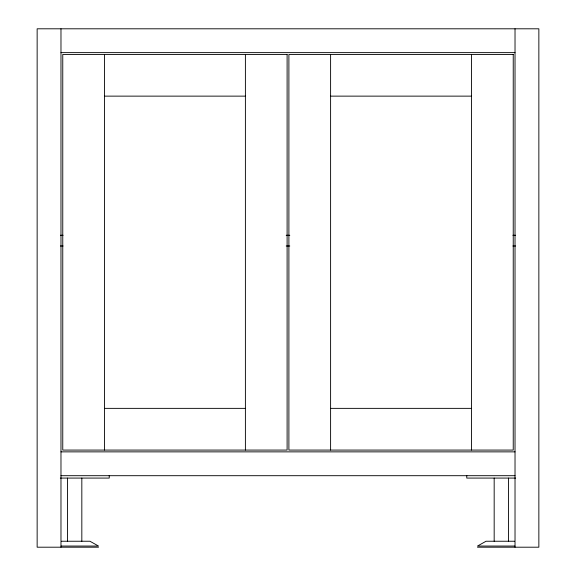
<?xml version="1.0" encoding="UTF-8"?>
<svg xmlns="http://www.w3.org/2000/svg" width="576" height="576" viewBox="0 0 576 576"><rect width="100%" height="100%" fill="white"/><g stroke="black" fill="none" stroke-linecap="round" stroke-linejoin="round"><path stroke-width="0.86" d="M60.977 52.632L515.023 52.632M104.472 96.134L245.398 96.134M330.602 96.134L471.528 96.134M60.379 235.267L63.079 235.267M286.2 235.267L289.8 235.267M512.921 235.267L515.621 235.267M60.379 245.995L63.079 245.995M286.2 245.995L289.8 245.995M512.921 245.995L515.621 245.995M104.472 408.362L245.398 408.362M330.602 408.362L471.528 408.362M60.977 451.865L515.023 451.865M60.977 475.697L515.023 475.697M60.329 478.08L109.238 478.08L109.238 475.452M515.671 478.08L466.762 478.08L466.762 475.452M61.474 541.238L89.935 541.238L98.518 546.048L61.121 546.048M514.526 541.238L486.065 541.238L477.482 546.048L514.879 546.048M98.518 547.2L37.145 547.2L37.145 28.8L538.855 28.8L538.855 547.2L477.482 547.2M515.023 28.8L515.023 547.2M508.464 478.08L508.464 541.238M494.172 478.08L494.172 541.238M471.528 54.425L471.528 450.072M330.602 54.425L330.602 450.072M245.398 54.425L245.398 450.072M104.472 54.425L104.472 450.072M81.828 478.08L81.828 541.238M67.536 478.08L67.536 541.238M60.977 28.8L60.977 547.2M287.107 54.425L62.762 54.425L62.762 450.072L287.107 450.072L287.107 54.425M513.238 54.425L288.893 54.425L288.893 450.072L513.238 450.072L513.238 54.425"/></g></svg>
